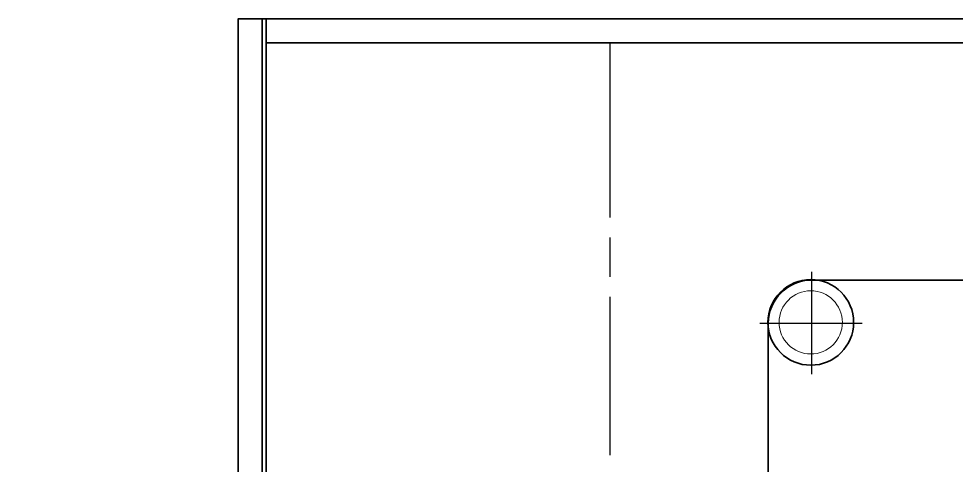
# Model space of a CAD drawing. Header units: millimetres. Extents: x 25096 to 30217, y 6541 to 10165.
# Drawn here: x 28261.5 to 28472.3, y 7014.8 to 7115.3 of the extents above; entities that cross this region are included whole.
import ezdxf

# ---------------------------------------------------------------- set-up
doc = ezdxf.new("R2010")
doc.units = ezdxf.units.MM
doc.layers.add('Equipment', color=123, linetype='Continuous')

# ---------------------------------------------------------------- blocks, each defined once
blk = doc.blocks.new('A$C970bf4b1')
at = {"layer": 'Equipment', "lineweight": 35}
for points in [[(-4482, 851), (-4482, 2118), (-4429.1, 2118)], [(-4436.5, 2118), (-4436.5, 851)], [(-4429.1, 2118), (-4429.1, 362), (121.2, 362), (121.2, 2072.5)]]:
    blk.add_lwpolyline(points, dxfattribs=at)
blk.add_lwpolyline([(121.2, 2118), (-4429.1, 2118), (-4429.1, 2072.5), (121.2, 2072.5)], close=True, dxfattribs=at)
at = {"layer": 'Equipment', "lineweight": 25}
for points in [[(-3779.2, 2072.5), (-3779.2, 1742.2)], [(-3779.2, 1704.1), (-3779.2, 1630)], [(-3398.2, 1639.5), (-3398.2, 1445.9)], [(-3779.2, 1591.9), (-3779.2, 1292.4)], [(-3495.6, 1542.2), (-3301.9, 1542.2)]]:
    blk.add_lwpolyline(points, dxfattribs=at)
at = {"layer": 'Equipment', "lineweight": 35}
blk.add_lwpolyline([(-4896.9, 1041.5), (-4429.1, 1041.5), (-3560.1, 1041.5), (-3546.4, 1042.6), (-3532.6, 1045.8), (-3519.9, 1052.1), (-3508.3, 1059.5), (-3498.7, 1070.1), (-3490.3, 1081.7), (-3483.9, 1094.4), (-3480.7, 1108.2), (-3479.7, 1122), (-3479.7, 1542.2, -0.408514), (-3398.2, 1623.7), (-2902.8, 1623.7)], format="xyb", dxfattribs=at)
blk.add_circle((-3399.4, 1543.6), 81, dxfattribs=at)
at = {"layer": 'Equipment', "lineweight": 20}
blk.add_circle((-3399.4, 1543.6), 59.8, dxfattribs=at)

msp = doc.modelspace()

# ---------------------------------------------------------------- block references
at = {"xscale": 0.1189320440123307, "yscale": 0.1189320440123307, "zscale": 0.1189320440123307}
msp.add_blockref('A$C970bf4b1', (28843.9, 6863.37), dxfattribs=at)

doc.saveas('drawing.dxf')
